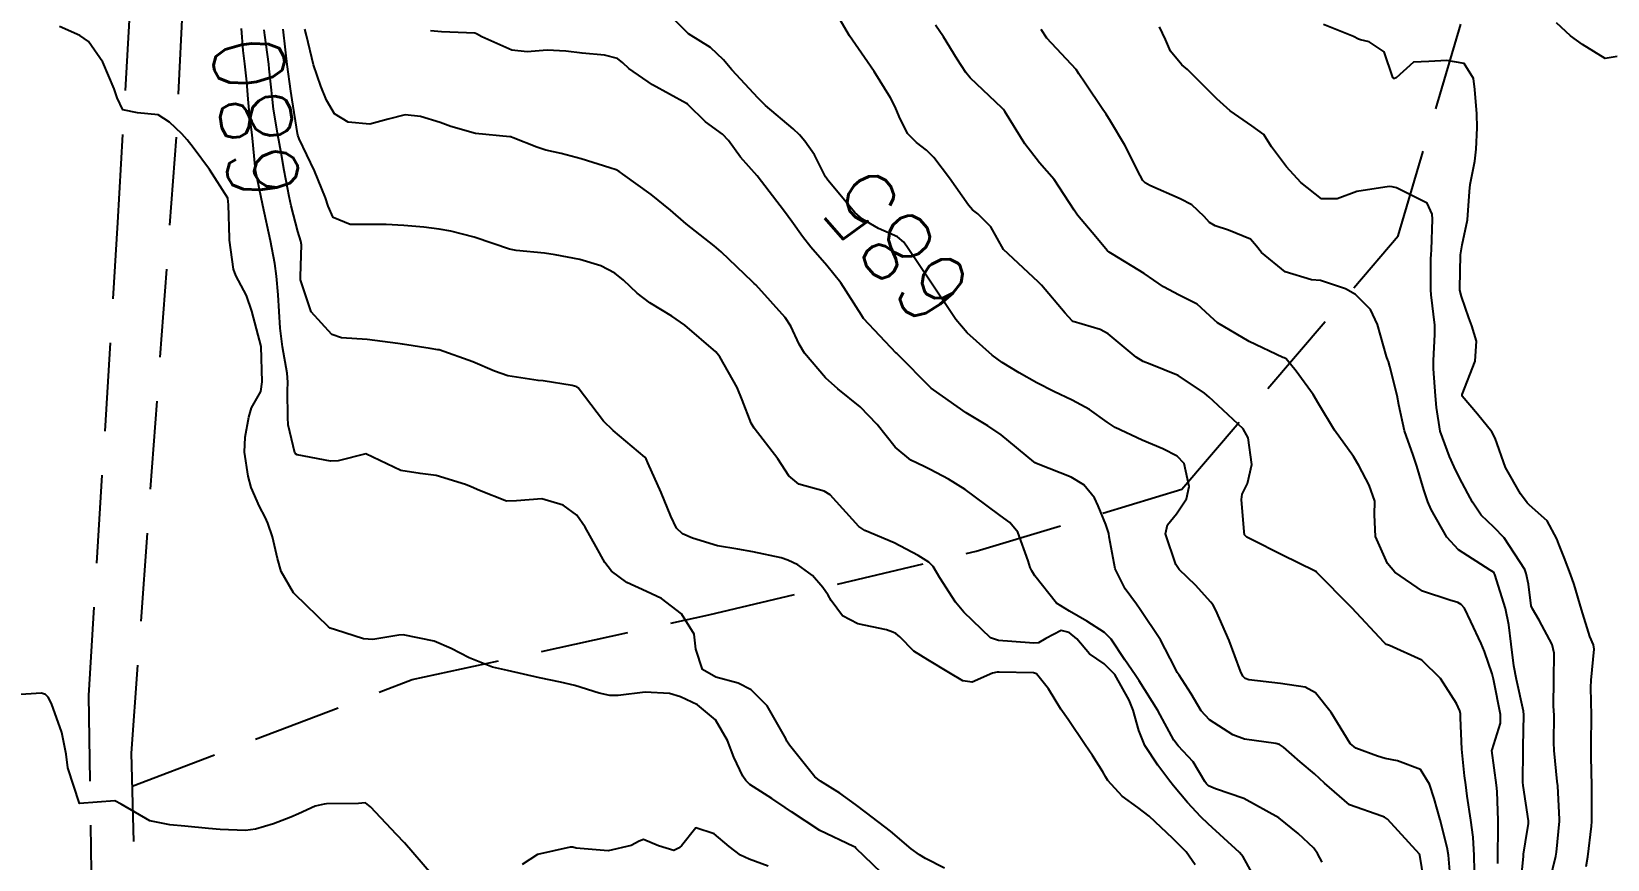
# Model space of a CAD drawing. Header units: metres. Extents: x 298520 to 308411, y 7433745 to 7450750.
# Drawn here: x 300738.3 to 300827.6, y 7447977.5 to 7448024.4 of the extents above; entities that cross this region are included whole.
import ezdxf
from ezdxf.enums import TextEntityAlignment as Align

# ---------------------------------------------------------------- set-up
doc = ezdxf.new("R2010")
doc.units = ezdxf.units.M
doc.header["$LTSCALE"] = 10
doc.linetypes.add('DASHED', pattern=[0.75, 0.5, -0.25])
for name, color, linetype in [('Cotas', 45, 'Continuous'), ('Curvas de Nivel 1m', 11, 'Continuous'), ('Curvas de Nivel 5m', 15, 'Continuous'), ('Vias Secundárias', 230, 'DASHED')]:
    doc.layers.add(name, color=color, linetype=linetype)
doc.styles.add('Style-STANDARD', font='STANDARD.shx')

msp = doc.modelspace()

# ---------------------------------------------------------------- linework, layer by layer
at = {"layer": 'Curvas de Nivel 1m', "flags": 128}
for points, elevation in [([(300820.059, 7447976.898), (300820.044, 7447977.773), (300819.979, 7447978.801), (300819.853, 7447979.777), (300819.642, 7447981.122), (300819.567, 7447981.781), (300819.504, 7447982.289), (300819.341, 7447983.785), (300819.261, 7447985.566), (300819.267, 7447985.787), (300819.23, 7447985.972), (300819.049, 7447986.378), (300818.131, 7447987.799), (300817.073, 7447988.827), (300815.253, 7447989.656), (300815.082, 7447989.714), (300815.014, 7447989.763), (300814.948, 7447989.832), (300813.112, 7447991.789), (300813.044, 7447991.861), (300811.132, 7447993.806), (300811.097, 7447993.845), (300811.036, 7447993.881), (300809.146, 7447994.807), (300807.416, 7447995.671), (300807.161, 7447995.796), (300807.028, 7447995.931), (300806.999, 7447996.097), (300806.845, 7447997.933), (300806.891, 7447998.228), (300807.192, 7447998.849), (300807.439, 7447999.926), (300807.226, 7448001.436), (300806.944, 7448001.933), (300805.249, 7448003.522), (300805.024, 7448003.727), (300804.756, 7448003.957), (300803.268, 7448004.957), (300801.676, 7448005.597), (300801.279, 7448005.744), (300800.883, 7448006.004), (300799.296, 7448007.318), (300798.838, 7448007.567), (300797.303, 7448008.019), (300797.251, 7448008.051), (300796.866, 7448008.496), (300795.514, 7448010.068), (300795.326, 7448010.261), (300793.353, 7448012.09), (300792.637, 7448013.372), (300791.901, 7448014.112), (300791.605, 7448014.346), (300791.378, 7448014.602), (300790.298, 7448016.131), (300789.411, 7448017.315), (300789.002, 7448017.73), (300788.425, 7448018.155), (300787.923, 7448018.657), (300787.437, 7448019.628), (300787.216, 7448020.172), (300786.946, 7448020.68), (300786.035, 7448022.184), (300785.481, 7448022.976), (300784.639, 7448024.199), (300783.512, 7448026.098)], 686), ([(300786.925, 7447976.34), (300784.998, 7447978.189), (300784.944, 7447978.232), (300784.849, 7447978.287), (300782.957, 7447979.192), (300781.343, 7447980.236), (300780.975, 7447980.497), (300780.228, 7447981), (300778.988, 7447981.786), (300778.744, 7447982.017), (300778.585, 7447982.266), (300778.076, 7447983.347), (300777.716, 7447984.279), (300777.03, 7447985.46), (300776.007, 7447986.3), (300775.047, 7447986.755), (300774.421, 7447986.944), (300773.05, 7447987.014), (300771.524, 7447986.829), (300771.048, 7447986.824), (300770.443, 7447986.972), (300769.053, 7447987.398), (300768.25, 7447987.588), (300767.057, 7447987.839), (300765.242, 7447988.248), (300765.061, 7447988.285), (300764.394, 7447988.437), (300763.071, 7447988.965), (300762.045, 7447989.499), (300761.084, 7447989.905), (300759.323, 7447990.265), (300759.089, 7447990.253), (300757.6, 7447990), (300757.086, 7447990.045), (300755.487, 7447990.544), (300755.194, 7447990.649), (300755.095, 7447990.726), (300753.182, 7447992.569), (300753.114, 7447992.648), (300752.4, 7447993.855), (300752.2, 7447994.584), (300751.921, 7447995.819), (300751.66, 7447996.593), (300751.501, 7447996.929), (300751.172, 7447997.547), (300750.715, 7447998.605), (300750.535, 7447999.264), (300750.338, 7448000.609), (300750.368, 7448001.462), (300750.572, 7448002.607), (300750.721, 7448003.122), (300751.247, 7448004.052), (300751.331, 7448004.599), (300751.283, 7448006.6), (300750.748, 7448008.606), (300750.438, 7448009.487), (300749.841, 7448010.615), (300749.71, 7448010.988), (300749.488, 7448012.618), (300749.483, 7448012.746), (300749.418, 7448014.619), (300749.379, 7448015.006), (300748.34, 7448016.631), (300747.415, 7448017.873), (300747.086, 7448018.311), (300746.778, 7448018.65), (300746.08, 7448019.311), (300745.434, 7448019.731), (300744.271, 7448019.845), (300743.436, 7448019.998), (300743.102, 7448020.693), (300742.942, 7448021.204), (300742.299, 7448022.702), (300741.485, 7448023.875), (300740.993, 7448024.222), (300739.838, 7448024.735)], 679), ([(300821.382, 7447977.312), (300821.391, 7447977.756), (300821.414, 7447979.3), (300821.414, 7447979.755), (300821.34, 7447981.404), (300821.302, 7447981.757), (300821.048, 7447983.724), (300821.057, 7447983.76), (300821.53, 7447985.261), (300821.543, 7447985.755), (300821.165, 7447987.656), (300821.142, 7447987.759), (300821.066, 7447988.066), (300820.628, 7447989.316), (300820.44, 7447989.77), (300819.848, 7447991.032), (300819.499, 7447991.784), (300819.317, 7447991.989), (300819.116, 7447992.102), (300818.674, 7447992.238), (300817.122, 7447992.751), (300815.551, 7447993.826), (300815.14, 7447994.313), (300814.459, 7447995.841), (300814.403, 7447997.069), (300814.406, 7447997.842), (300814.092, 7447998.747), (300813.503, 7447999.855), (300813.21, 7448000.361), (300812.13, 7448001.871), (300811.247, 7448003.338), (300810.914, 7448003.883), (300809.954, 7448005.205), (300809.395, 7448005.899), (300809.274, 7448005.952), (300809.195, 7448005.981), (300807.287, 7448006.875), (300805.484, 7448007.948), (300805.305, 7448008.114), (300804.339, 7448008.991), (300803.318, 7448009.506), (300802.434, 7448009.989), (300801.334, 7448010.74), (300799.541, 7448011.827), (300799.352, 7448011.942), (300799.256, 7448012.021), (300798.388, 7448013.059), (300797.549, 7448014.047), (300797.475, 7448014.149), (300797.376, 7448014.316), (300796.228, 7448016.062), (300795.407, 7448017.014), (300794.57, 7448018.079), (300793.441, 7448019.919), (300793.368, 7448020.017), (300793.287, 7448020.092), (300791.468, 7448021.823), (300791.219, 7448022.123), (300790.728, 7448022.88), (300789.961, 7448024.135), (300789.5, 7448024.801)], 687), ([(300824.326, 7447976.329), (300824.671, 7447977.723), (300824.714, 7447977.954), (300824.884, 7447979.721), (300824.883, 7447979.802), (300824.779, 7447981.722), (300824.758, 7447981.96), (300824.579, 7447983.724), (300824.569, 7447984.175), (300824.574, 7447985.725), (300824.552, 7447986.221), (300824.567, 7447987.725), (300824.586, 7447989.226), (300824.469, 7447989.719), (300823.726, 7447991.109), (300823.346, 7447991.737), (300823.284, 7447991.907), (300823.127, 7447993.137), (300823.001, 7447993.741), (300822.908, 7447993.971), (300821.743, 7447995.754), (300821.169, 7447996.375), (300820.449, 7447997.045), (300819.947, 7447997.779), (300819.683, 7447998.278), (300819.197, 7447999.204), (300818.913, 7447999.793), (300818.644, 7448000.363), (300818.113, 7448001.801), (300817.905, 7448003.144), (300817.846, 7448003.804), (300817.735, 7448005.338), (300817.74, 7448005.805), (300817.815, 7448007.285), (300817.807, 7448007.805), (300817.608, 7448009.519), (300817.587, 7448009.807), (300817.593, 7448011.564), (300817.611, 7448011.807), (300817.632, 7448012.082), (300817.691, 7448013.805), (300817.662, 7448014.092), (300817.382, 7448014.718), (300815.636, 7448015.582), (300815.391, 7448015.652), (300815.222, 7448015.663), (300813.388, 7448015.373), (300812.286, 7448014.968), (300811.384, 7448014.966), (300810.209, 7448015.892), (300809.406, 7448016.781), (300808.548, 7448017.913), (300808.111, 7448018.601), (300807.435, 7448019.107), (300806.209, 7448019.942), (300805.453, 7448020.628), (300804.112, 7448021.97), (300803.786, 7448022.286), (300803.479, 7448022.558), (300802.831, 7448023.324), (300802.549, 7448023.984), (300802.214, 7448024.703)], 689), ([(300828.144, 7448023.022), (300827.481, 7448022.91), (300826.178, 7448023.703), (300825.498, 7448024.196), (300824.715, 7448024.932)], 691), ([(300804.222, 7447977.247), (300803.714, 7447977.968), (300802.954, 7447978.739), (300801.61, 7447979.994), (300800.978, 7447980.481), (300800.094, 7447981.123), (300799.268, 7447982.026), (300799.166, 7447982.199), (300798.998, 7447982.514), (300798.403, 7447983.425), (300797.998, 7447984.035), (300797.034, 7447985.47), (300796.615, 7447986.054), (300795.903, 7447987.213), (300795.233, 7447988.068), (300795.063, 7447988.109), (300793.114, 7447988.15), (300793.063, 7447988.157), (300793.002, 7447988.162), (300792.741, 7447988.103), (300791.592, 7447987.58), (300791.058, 7447987.67), (300790.257, 7447988.128), (300789.07, 7447988.85), (300788.272, 7447989.349), (300787.478, 7447990.164), (300787.264, 7447990.337), (300787.096, 7447990.429), (300786.724, 7447990.546), (300785.1, 7447990.883), (300784.237, 7447991.336), (300783.583, 7447992.213), (300783.426, 7447992.525), (300783.12, 7447992.959), (300782.537, 7447993.629), (300781.702, 7447994.231), (300781.137, 7447994.498), (300780.761, 7447994.621), (300779.144, 7447994.973), (300778.303, 7447995.115), (300777.148, 7447995.306), (300775.724, 7447995.735), (300775.158, 7447995.998), (300774.821, 7447996.313), (300774.5, 7447996.986), (300773.95, 7447998.322), (300773.2, 7448000.005), (300773.104, 7448000.233), (300773.027, 7448000.333), (300771.225, 7448001.844), (300770.688, 7448002.365), (300769.252, 7448004.254), (300769.18, 7448004.309), (300768.903, 7448004.383), (300767.257, 7448004.65), (300766.982, 7448004.679), (300765.261, 7448004.94), (300764.495, 7448005.207), (300763.272, 7448005.735), (300761.358, 7448006.403), (300761.282, 7448006.419), (300760.861, 7448006.484), (300759.285, 7448006.726), (300759.019, 7448006.77), (300757.288, 7448007.004), (300755.832, 7448007.085), (300755.29, 7448007.28), (300754.119, 7448008.562), (300753.507, 7448010.383), (300753.499, 7448010.568), (300753.563, 7448012.354), (300753.526, 7448012.568), (300753.358, 7448013.124), (300752.983, 7448014.574), (300752.853, 7448015.104), (300752.581, 7448016.578), (300752.415, 7448017.578), (300752.222, 7448018.582), (300751.981, 7448020.041), (300751.917, 7448020.585), (300751.736, 7448022.32), (300751.705, 7448022.588), (300751.489, 7448024.238), (300751.447, 7448024.545)], 681), ([(300807.926, 7447975.92), (300806.941, 7447977.7), (300806.737, 7447977.932), (300804.967, 7447979.558), (300804.544, 7447979.956), (300803.788, 7447980.775), (300802.99, 7447981.725), (300802.792, 7447981.982), (300802.114, 7447982.877), (300801.382, 7447983.996), (300801.026, 7447984.85), (300800.711, 7447986.003), (300800.486, 7447986.568), (300799.67, 7447988.014), (300799.069, 7447988.626), (300798.23, 7447989.188), (300797.514, 7447990.044), (300797.088, 7447990.41), (300796.636, 7447990.509), (300795.755, 7447990.063), (300795.336, 7447989.811), (300795.08, 7447989.799), (300794.83, 7447989.824), (300793.081, 7447989.954), (300792.628, 7447990.105), (300791.104, 7447991.555), (300790.634, 7447992.125), (300789.758, 7447993.502), (300789.368, 7447994.138), (300789.137, 7447994.39), (300788.528, 7447994.764), (300787.153, 7447995.476), (300785.496, 7447996.187), (300785.165, 7447996.402), (300783.529, 7447998.207), (300783.185, 7447998.405), (300781.756, 7447998.799), (300781.193, 7447999.282), (300780.575, 7448000.246), (300779.229, 7448001.979), (300779.051, 7448002.263), (300778.549, 7448003.573), (300778.254, 7448004.275), (300777.279, 7448006.009), (300777.054, 7448006.292), (300775.298, 7448007.806), (300774.565, 7448008.317), (300773.31, 7448009.081), (300772.599, 7448009.624), (300771.826, 7448010.352), (300771.329, 7448010.747), (300770.535, 7448011.168), (300769.34, 7448011.532), (300767.948, 7448011.79), (300767.345, 7448011.879), (300765.728, 7448012.043), (300765.348, 7448012.111), (300764.415, 7448012.439), (300763.356, 7448012.791), (300762.021, 7448013.131), (300761.361, 7448013.256), (300760.495, 7448013.356), (300759.362, 7448013.449), (300758.363, 7448013.51), (300757.363, 7448013.518), (300756.33, 7448013.503), (300755.366, 7448013.908), (300755.064, 7448014.553), (300754.915, 7448015.02), (300754.298, 7448016.561), (300753.421, 7448018.368), (300753.349, 7448018.571), (300753.328, 7448018.667), (300753.032, 7448020.574), (300752.965, 7448021.06), (300752.755, 7448022.577), (300752.656, 7448023.403), (300752.513, 7448024.58)], 682), ([(300811.419, 7447977.394), (300811.166, 7447977.878), (300810.946, 7447978.185), (300810.074, 7447979.013), (300808.963, 7447979.91), (300806.979, 7447980.998), (300805.387, 7447981.546), (300804.991, 7447981.718), (300804.865, 7447981.825), (300804.78, 7447981.953), (300804.108, 7447983.067), (300803.256, 7447983.976), (300803.018, 7447984.302), (300802.117, 7447985.989), (300801.06, 7447987.662), (300800.82, 7447988.002), (300800.235, 7447988.845), (300799.469, 7447990.016), (300799.089, 7447990.392), (300798.085, 7447991.048), (300797.106, 7447991.603), (300796.367, 7447992.057), (300795.128, 7447993.607), (300794.96, 7447993.901), (300794.873, 7447994.074), (300794.758, 7447994.456), (300794.172, 7447996.085), (300793.712, 7447996.636), (300793.172, 7447997.034), (300791.696, 7447998.115), (300791.187, 7447998.496), (300790.238, 7447999.084), (300789.198, 7447999.632), (300788.854, 7447999.799), (300788.11, 7448000.156), (300787.214, 7448000.904), (300786.206, 7448002.18), (300785.243, 7448003.191), (300783.964, 7448004.203), (300783.262, 7448004.823), (300782.079, 7448006.228), (300781.779, 7448006.724), (300781.298, 7448007.752), (300780.983, 7448008.243), (300779.321, 7448010.085), (300779.232, 7448010.172), (300779.133, 7448010.263), (300777.348, 7448011.955), (300776.951, 7448012.294), (300775.365, 7448013.551), (300774.485, 7448014.319), (300773.386, 7448015.214), (300771.786, 7448016.354), (300771.57, 7448016.523), (300771.405, 7448016.613), (300771.046, 7448016.725), (300769.411, 7448017.228), (300768.277, 7448017.528), (300767.416, 7448017.73), (300766.895, 7448017.885), (300765.563, 7448018.428), (300765.46, 7448018.466), (300765.423, 7448018.474), (300765.378, 7448018.476), (300763.425, 7448018.669), (300762.026, 7448019.069), (300761.431, 7448019.285), (300760.301, 7448019.625), (300759.435, 7448019.718), (300758.466, 7448019.477), (300757.43, 7448019.188), (300756.21, 7448019.317), (300755.435, 7448019.775), (300754.981, 7448020.555), (300754.665, 7448021.348), (300754.241, 7448022.562), (300753.838, 7448024.218), (300753.743, 7448024.567)], 683), ([(300817.289, 7447975.806), (300816.964, 7447977.788), (300816.959, 7447977.81), (300816.943, 7447977.851), (300815.129, 7447979.828), (300814.965, 7447979.941), (300814.805, 7447979.993), (300812.975, 7447980.638), (300811.559, 7447981.874), (300810.998, 7447982.403), (300810.184, 7447983.071), (300809.231, 7447983.907), (300809.015, 7447984.061), (300808.806, 7447984.122), (300807.019, 7447984.356), (300806.355, 7447984.605), (300805.035, 7447985.446), (300804.57, 7447985.957), (300804.007, 7447986.92), (300803.319, 7447987.976), (300803.216, 7447988.13), (300803.067, 7447988.425), (300802.256, 7447989.988), (300801.109, 7447991.711), (300800.892, 7447992.002), (300800.257, 7447992.873), (300799.683, 7447994.014), (300799.359, 7447995.819), (300799.327, 7447996.018), (300799.168, 7447996.526), (300798.728, 7447997.576), (300798.514, 7447998.03), (300797.92, 7447998.769), (300797.194, 7447999.199), (300795.331, 7447999.94), (300795.202, 7447999.99), (300795.149, 7448000.018), (300795.084, 7448000.072), (300793.225, 7448001.603), (300792.468, 7448002.108), (300791.24, 7448002.851), (300789.385, 7448004.139), (300789.255, 7448004.25), (300787.342, 7448006.169), (300787.312, 7448006.199), (300787.284, 7448006.231), (300785.433, 7448008.189), (300785.305, 7448008.371), (300784.143, 7448010.202), (300783.338, 7448011.188), (300782.44, 7448012.224), (300781.969, 7448012.841), (300781.367, 7448013.691), (300780.954, 7448014.244), (300779.403, 7448016.26), (300778.459, 7448017.32), (300777.779, 7448018.276), (300777.426, 7448018.621), (300776.464, 7448019.325), (300775.473, 7448020.31), (300775.443, 7448020.338), (300775.385, 7448020.37), (300773.459, 7448021.421), (300772.113, 7448022.35), (300771.783, 7448022.662), (300771.478, 7448022.91), (300770.747, 7448023.101), (300769.481, 7448023.209), (300768.54, 7448023.331), (300767.483, 7448023.39), (300766.362, 7448023.297), (300765.482, 7448023.385), (300763.791, 7448024.146), (300763.492, 7448024.312), (300763.384, 7448024.343), (300761.492, 7448024.418), (300760.874, 7448024.486)], 684), ([(300822.665, 7447976.003), (300822.838, 7447977.741), (300822.848, 7447977.837), (300822.951, 7447978.536), (300823.12, 7447979.58), (300823.12, 7447979.738), (300822.978, 7447980.73), (300822.827, 7447981.742), (300822.81, 7447981.927), (300822.818, 7447983.742), (300822.822, 7447983.936), (300822.866, 7447985.742), (300822.844, 7447985.943), (300822.443, 7447987.746), (300822.303, 7447988.515), (300822.149, 7447989.749), (300822.017, 7447990.833), (300821.823, 7447991.753), (300821.21, 7447993.681), (300821.178, 7447993.76), (300821.134, 7447993.822), (300820.96, 7447993.938), (300819.152, 7447995.076), (300818.497, 7447995.797), (300817.612, 7447997.372), (300817.42, 7447997.808), (300817.19, 7447998.491), (300816.803, 7447999.814), (300816.585, 7448000.443), (300816.103, 7448001.821), (300815.771, 7448003.302), (300815.682, 7448003.826), (300815.269, 7448005.471), (300815.185, 7448005.744), (300815.15, 7448005.832), (300815.071, 7448006.038), (300814.561, 7448007.841), (300814.162, 7448008.698), (300813.32, 7448009.544), (300812.748, 7448009.866), (300811.33, 7448010.339), (300810.829, 7448010.386), (300809.337, 7448010.827), (300807.979, 7448011.921), (300807.708, 7448012.276), (300807.36, 7448012.675), (300806.124, 7448013.184), (300805.368, 7448013.429), (300805.04, 7448013.625), (300804.729, 7448013.96), (300804.03, 7448014.621), (300803.383, 7448014.972), (300801.661, 7448015.726), (300801.392, 7448015.872), (300801.268, 7448016.001), (300801.105, 7448016.295), (300800.231, 7448018.012), (300799.436, 7448019.356), (300799.174, 7448019.758), (300799, 7448020.027), (300797.996, 7448021.511), (300797.634, 7448022.048), (300797.573, 7448022.148), (300797.475, 7448022.292), (300795.82, 7448024.067), (300795.498, 7448024.565)], 688), ([(300760.925, 7447976.711), (300759.4, 7447978.495), (300758.95, 7447978.967), (300757.47, 7447980.523), (300757.195, 7447980.747), (300756.975, 7447980.741), (300756.789, 7447980.718), (300754.974, 7447980.695), (300754.84, 7447980.685), (300754.329, 7447980.556), (300753.397, 7447980.135), (300752.963, 7447979.94), (300751.978, 7447979.564), (300750.953, 7447979.254), (300750.379, 7447979.178), (300748.952, 7447979.237), (300748.282, 7447979.298), (300746.955, 7447979.437), (300746.094, 7447979.515), (300744.959, 7447979.733), (300743.346, 7447980.686), (300742.975, 7447980.859), (300740.973, 7447980.72), (300740.313, 7447982.727), (300740.226, 7447983.506), (300739.978, 7447984.73), (300739.388, 7447986.387), (300739.198, 7447986.738), (300739.044, 7447986.88), (300738.823, 7447986.965), (300737.044, 7447986.852)], 678), ([(300780.012, 7447977.169), (300778.936, 7447977.57), (300778.453, 7447977.782), (300777.811, 7447978.277), (300776.954, 7447978.998), (300775.924, 7447979.335), (300775.11, 7447978.308), (300775.019, 7447978.232), (300774.942, 7447978.182), (300774.671, 7447978.045), (300773.795, 7447978.321), (300772.948, 7447978.682), (300772.704, 7447978.577), (300772.261, 7447978.34), (300770.94, 7447978.041), (300769.128, 7447978.191), (300768.941, 7447978.236), (300768.797, 7447978.238), (300766.937, 7447977.823), (300766.081, 7447977.269)], 678)]:
    msp.add_lwpolyline(points, dxfattribs=dict(at, elevation=elevation))
at = {"layer": 'Curvas de Nivel 5m', "flags": 128}
for points, elevation in [([(300818.74, 7447975.977), (300818.587, 7447977.794), (300818.517, 7447978.225), (300818.125, 7447979.798), (300817.78, 7447981.003), (300817.518, 7447981.805), (300817.001, 7447982.648), (300815.703, 7447983.126), (300815.007, 7447983.257), (300814.571, 7447983.399), (300813.333, 7447983.855), (300813.017, 7447984.112), (300811.929, 7447985.871), (300811.054, 7447986.976), (300810.466, 7447987.298), (300809.059, 7447987.509), (300807.269, 7447987.719), (300807.062, 7447987.796), (300806.926, 7447987.931), (300806.791, 7447988.208), (300806.15, 7447989.939), (300805.391, 7447991.665), (300805.239, 7447991.949), (300805.115, 7447992.117), (300804.239, 7447993.079), (300803.325, 7447993.977), (300803.137, 7447994.255), (300802.554, 7447995.986), (300802.654, 7447996.499), (300803.174, 7447997.123), (300803.73, 7447997.972), (300803.895, 7447998.674), (300803.599, 7447999.974), (300803.209, 7448000.392), (300802.393, 7448000.81), (300801.222, 7448001.289), (300799.701, 7448002.015), (300799.236, 7448002.319), (300798.236, 7448003.029), (300797.248, 7448003.564), (300796.21, 7448004.06), (300795.26, 7448004.548), (300794.248, 7448005.105), (300793.277, 7448005.704), (300792.719, 7448006.106), (300791.295, 7448007.376), (300790.652, 7448008.127), (300789.323, 7448010.14), (300787.961, 7448012.161), (300787.712, 7448012.52), (300787.359, 7448012.816), (300786.265, 7448013.279), (300785.369, 7448013.806), (300784.936, 7448014.194), (300783.4, 7448016.029), (300783.322, 7448016.132), (300783.275, 7448016.212), (300782.647, 7448017.453), (300782.098, 7448018.23), (300781.789, 7448018.597), (300781.43, 7448018.926), (300779.863, 7448020.256), (300779.449, 7448020.663), (300777.959, 7448022.275), (300777.478, 7448022.837), (300776.74, 7448023.546), (300775.493, 7448024.31), (300773.513, 7448026.33)], 685), ([(300826.387, 7447977.148), (300826.483, 7447977.697), (300826.697, 7447979.431), (300826.714, 7447979.694), (300826.719, 7447979.942), (300826.723, 7447981.694), (300826.687, 7447983.372), (300826.675, 7447983.695), (300826.673, 7447984.04), (300826.693, 7447985.695), (300826.657, 7447987.294), (300826.673, 7447987.696), (300826.839, 7447989.452), (300826.804, 7447989.693), (300826.608, 7447990.177), (300826.124, 7447991.7), (300825.713, 7447993.119), (300825.502, 7447993.706), (300825.142, 7447994.641), (300824.848, 7447995.413), (300824.73, 7447995.716), (300824.176, 7447996.728), (300823.182, 7447997.615), (300823.052, 7447997.741), (300822.675, 7447998.258), (300821.827, 7447999.754), (300821.228, 7448001.413), (300821.055, 7448001.763), (300820.229, 7448002.761), (300819.371, 7448003.788), (300819.356, 7448003.89), (300820.109, 7448005.777), (300820.17, 7448006.897), (300819.913, 7448007.781), (300819.748, 7448008.224), (300819.319, 7448009.44), (300819.232, 7448009.791), (300819.224, 7448009.891), (300819.275, 7448011.791), (300819.359, 7448012.357), (300819.671, 7448013.777), (300819.784, 7448015.381), (300819.823, 7448015.776), (300820.079, 7448017.107), (300820.153, 7448017.773), (300820.221, 7448018.986), (300820.199, 7448019.772), (300820.074, 7448021.164), (300820.003, 7448021.775), (300819.481, 7448022.63), (300818.493, 7448022.805), (300817.482, 7448022.742), (300816.6, 7448022.7), (300815.623, 7448021.828), (300815.521, 7448021.78), (300815.472, 7448021.788), (300815.432, 7448021.831), (300814.938, 7448023.289), (300814.092, 7448023.851), (300813.601, 7448023.966), (300813.494, 7448024.006), (300813.2, 7448024.159), (300811.502, 7448024.836)], 690), ([(300790.016, 7447977.046), (300788.938, 7447977.604), (300788.595, 7447977.801), (300788.126, 7447978.152), (300786.957, 7447979.139), (300785.595, 7447980.184), (300784.978, 7447980.654), (300784.088, 7447981.307), (300782.99, 7447981.976), (300782.658, 7447982.223), (300781.226, 7447984.022), (300781.085, 7447984.239), (300781.015, 7447984.391), (300779.964, 7447986.251), (300779.052, 7447987.153), (300778.314, 7447987.53), (300777.059, 7447987.873), (300776.295, 7447988.298), (300775.92, 7447989.462), (300775.819, 7447990.303), (300775.104, 7447991.459), (300773.976, 7447992.321), (300773.117, 7447992.729), (300772.01, 7447993.235), (300771.128, 7447993.884), (300770.764, 7447994.364), (300770.263, 7447995.252), (300769.649, 7447996.375), (300769.17, 7447997.042), (300768.396, 7447997.613), (300767.179, 7447997.968), (300765.745, 7447997.856), (300765.177, 7447997.845), (300763.659, 7447998.445), (300763.186, 7447998.659), (300762.861, 7447998.782), (300761.195, 7447999.295), (300760.286, 7447999.4), (300759.199, 7447999.585), (300757.213, 7448000.52), (300755.631, 7448000.119), (300755.206, 7448000.098), (300753.313, 7448000.467), (300753.212, 7448000.517), (300753.187, 7448000.57), (300752.812, 7448002.16), (300752.779, 7448002.577), (300752.764, 7448004.093), (300752.783, 7448004.577), (300752.752, 7448005.086), (300752.484, 7448006.582), (300752.348, 7448007.639), (300752.303, 7448008.585), (300752.246, 7448009.52), (300752.141, 7448010.588), (300752.054, 7448011.303), (300751.81, 7448012.585), (300751.373, 7448014.59), (300750.962, 7448016.597), (300750.824, 7448018.006), (300750.767, 7448018.6), (300750.617, 7448019.785), (300750.547, 7448020.603), (300750.466, 7448021.597), (300750.34, 7448022.607), (300750.249, 7448023.376), (300750.154, 7448024.61)], 680)]:
    msp.add_lwpolyline(points, dxfattribs=dict(at, elevation=elevation))
at = {"layer": 'Vias Secundárias'}
for points in [[(300741.697, 7447974.479), (300741.496, 7447986.841), (300743.151, 7448013.623), (300743.832, 7448025.425), (300744.512, 7448037.403), (300745.499, 7448051.897), (300746.248, 7448064.658), (300747.064, 7448076.941), (300747.947, 7448089.327), (300748.288, 7448100.861)], [(300751.015, 7448097.558), (300750.521, 7448085.011), (300749.641, 7448073.906), (300749.147, 7448065.722), (300747.9, 7448048.358), (300746.447, 7448018.466), (300743.898, 7447983.563), (300744.635, 7447957.999)], [(300743.952, 7447981.695), (300759.842, 7447987.74), (300776.652, 7447991.393), (300791.805, 7447995.003), (300803.48, 7447998.515), (300815.731, 7448012.874), (300822.491, 7448035.668), (300825.31, 7448049.971)]]:
    msp.add_lwpolyline(points, dxfattribs=at)

# ---------------------------------------------------------------- texts
at = {"layer": 'Cotas', "style": 'Style-STANDARD'}
for s, rotation, p in [('680', 97.27776, (300750.981, 7448019.546, 680)), ('685', 131.10888, (300787.315, 7448012.238, 685))]:
    msp.add_text(s, height=4, rotation=rotation, dxfattribs=at).set_placement(p, align=Align.MIDDLE_CENTER)

doc.saveas('drawing.dxf')
